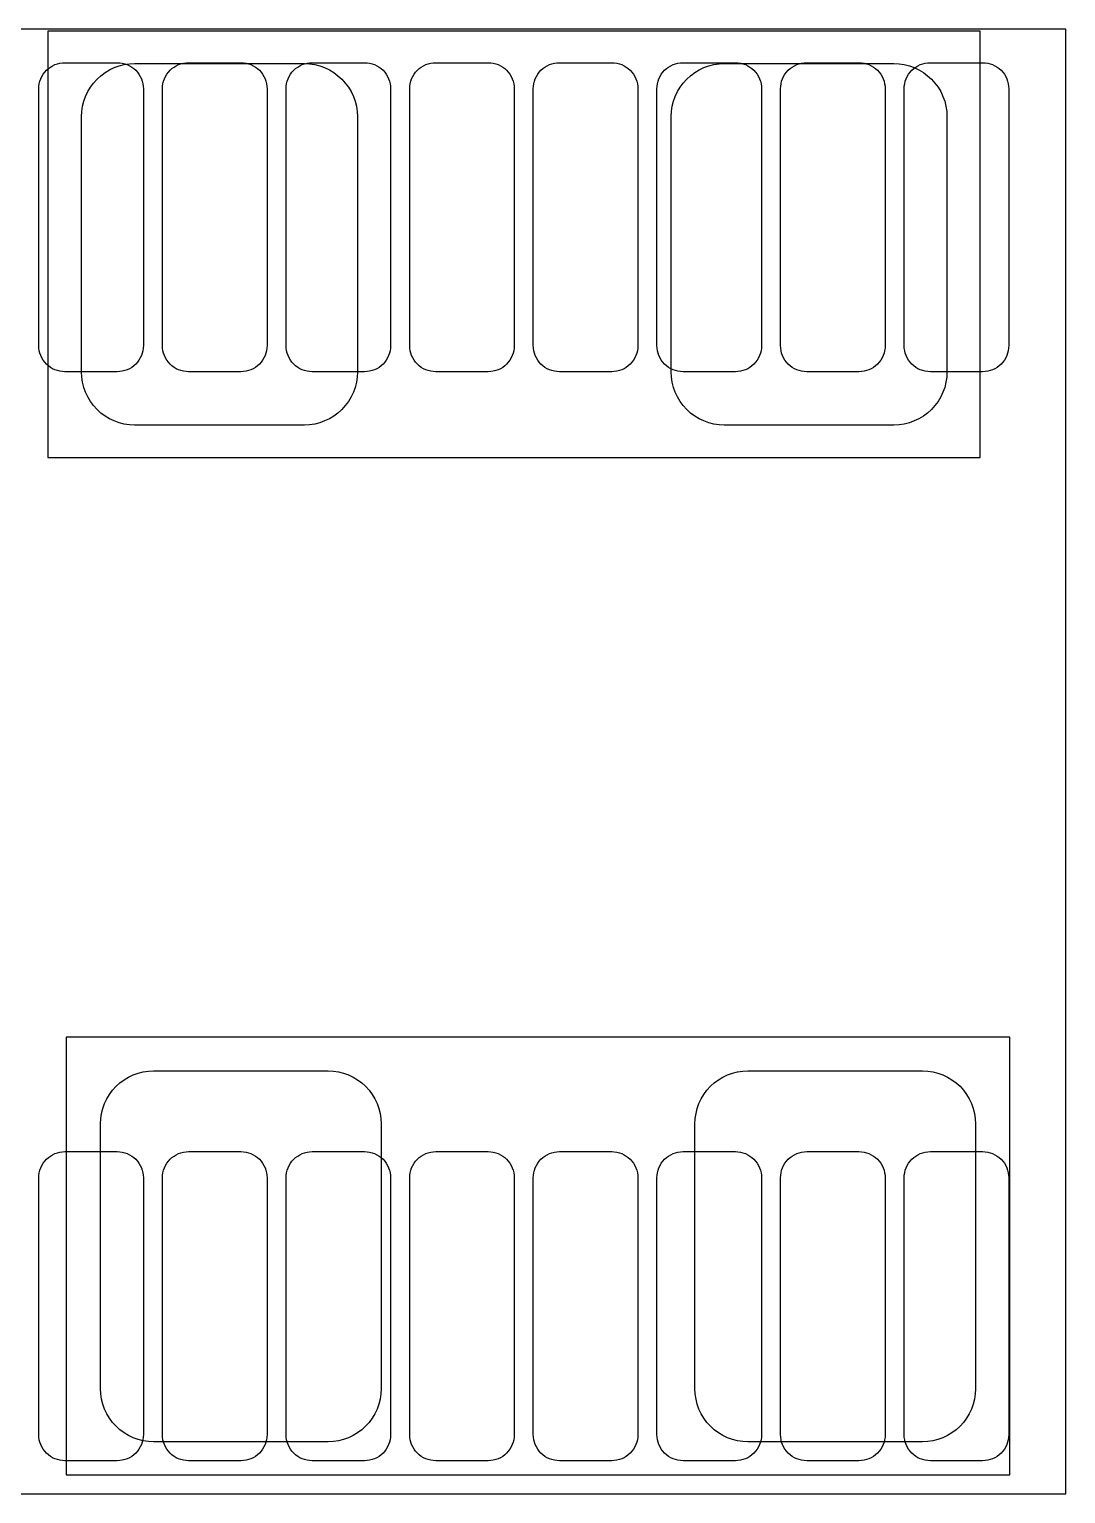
# Model space of a CAD drawing. Extents: x 0 to 143, y 0 to 190.
# Drawn here: x 90.08 to 95.52, y 41.47 to 49.17 of the extents above; entities that cross this region are included whole.
import ezdxf

# ---------------------------------------------------------------- set-up
doc = ezdxf.new("R2010")
doc.units = 0

msp = doc.modelspace()

# ---------------------------------------------------------------- linework, layer by layer
at = {"layer": 'Layer 1', "color": 7}
for points in [[(95.52432, 49.17146), (88.52408, 49.17146)], [(90.17254, 49.1613), (90.17254, 46.92102)], [(95.07474, 49.1613), (90.17254, 49.1613)], [(95.07474, 46.92102), (95.07474, 49.1613)], [(95.52432, 41.47272), (95.52432, 49.17146)], [(90.17254, 46.92102), (95.07474, 46.92102)], [(95.22968, 43.87302), (90.26906, 43.87302)], [(90.26906, 43.87302), (90.26906, 41.57178)], [(95.22968, 41.57178), (95.22968, 43.87302)], [(90.26906, 41.57178), (95.22968, 41.57178)], [(88.52408, 41.47272), (95.52432, 41.47272)]]:
    msp.add_lwpolyline(points, dxfattribs=at)
at = {"layer": 'Layer 1', "color": 16}
for points in [[(90.551, 48.995438), (90.564208, 48.993406), (90.577416, 48.990104), (90.590116, 48.985532), (90.602308, 48.97969), (90.613992, 48.972832), (90.62466, 48.964704), (90.63482, 48.955814), (90.64371, 48.945654), (90.651838, 48.934986), (90.658696, 48.923302), (90.664538, 48.91111), (90.66911, 48.89841), (90.672412, 48.885202), (90.674444, 48.871994), (90.674952, 48.858532), (90.674952, 47.508522), (90.674444, 47.49506), (90.672412, 47.481598), (90.66911, 47.468644), (90.664538, 47.455944), (90.658696, 47.443752), (90.651838, 47.432068), (90.64371, 47.421146), (90.63482, 47.41124), (90.62466, 47.402096), (90.613992, 47.394222), (90.602308, 47.38711), (90.590116, 47.381522), (90.577416, 47.37695), (90.564208, 47.373648), (90.551, 47.371616), (90.537538, 47.371108), (90.262456, 47.371108), (90.248994, 47.371616), (90.235786, 47.373648), (90.222578, 47.37695), (90.209878, 47.381522), (90.197686, 47.38711), (90.186002, 47.394222), (90.175334, 47.402096), (90.165174, 47.41124), (90.156284, 47.421146), (90.148156, 47.432068), (90.141298, 47.443752), (90.135456, 47.455944), (90.130884, 47.468644), (90.127582, 47.481598), (90.12555, 47.49506), (90.125042, 47.508522), (90.125042, 48.858532), (90.12555, 48.871994), (90.127582, 48.885202), (90.130884, 48.89841), (90.135456, 48.91111), (90.141298, 48.923302), (90.148156, 48.934986), (90.156284, 48.945654), (90.165174, 48.955814), (90.175334, 48.964704), (90.186002, 48.972832), (90.197686, 48.97969), (90.209878, 48.985532), (90.222578, 48.990104), (90.235786, 48.993406), (90.248994, 48.995438), (90.262456, 48.995946), (90.537538, 48.995946), (90.551, 48.995438)], [(91.200986, 48.995438), (91.214448, 48.993406), (91.227402, 48.990104), (91.240102, 48.985532), (91.252294, 48.97969), (91.263978, 48.972832), (91.274646, 48.964704), (91.284806, 48.955814), (91.293696, 48.945654), (91.301824, 48.934986), (91.308682, 48.923302), (91.314524, 48.91111), (91.319096, 48.89841), (91.322398, 48.885202), (91.32443, 48.871994), (91.324938, 48.858532), (91.324938, 47.508522), (91.32443, 47.49506), (91.322398, 47.481598), (91.319096, 47.468644), (91.314524, 47.455944), (91.308682, 47.443752), (91.301824, 47.432068), (91.293696, 47.421146), (91.284806, 47.41124), (91.274646, 47.402096), (91.263978, 47.394222), (91.252294, 47.38711), (91.240102, 47.381522), (91.227402, 47.37695), (91.214448, 47.373648), (91.200986, 47.371616), (91.187524, 47.371108), (90.912442, 47.371108), (90.89898, 47.371616), (90.885772, 47.373648), (90.872564, 47.37695), (90.859864, 47.381522), (90.847672, 47.38711), (90.835988, 47.394222), (90.82532, 47.402096), (90.81516, 47.41124), (90.80627, 47.421146), (90.798142, 47.432068), (90.791284, 47.443752), (90.785442, 47.455944), (90.78087, 47.468644), (90.777568, 47.481598), (90.775536, 47.49506), (90.775028, 47.508522), (90.775028, 48.858532), (90.775536, 48.871994), (90.777568, 48.885202), (90.78087, 48.89841), (90.785442, 48.91111), (90.791284, 48.923302), (90.798142, 48.934986), (90.80627, 48.945654), (90.81516, 48.955814), (90.82532, 48.964704), (90.835988, 48.972832), (90.847672, 48.97969), (90.859864, 48.985532), (90.872564, 48.990104), (90.885772, 48.993406), (90.89898, 48.995438), (90.912442, 48.995946), (91.187524, 48.995946), (91.200986, 48.995438)], [(91.850972, 48.995438), (91.864434, 48.993406), (91.877388, 48.990104), (91.890088, 48.985532), (91.90228, 48.97969), (91.913964, 48.972832), (91.924632, 48.964704), (91.934792, 48.955814), (91.943682, 48.945654), (91.95181, 48.934986), (91.958668, 48.923302), (91.96451, 48.91111), (91.969082, 48.89841), (91.972384, 48.885202), (91.974416, 48.871994), (91.974924, 48.858532), (91.974924, 47.508522), (91.974416, 47.49506), (91.972384, 47.481598), (91.969082, 47.468644), (91.96451, 47.455944), (91.958668, 47.443752), (91.95181, 47.432068), (91.943682, 47.421146), (91.934792, 47.41124), (91.924632, 47.402096), (91.913964, 47.394222), (91.90228, 47.38711), (91.890088, 47.381522), (91.877388, 47.37695), (91.864434, 47.373648), (91.850972, 47.371616), (91.83751, 47.371108), (91.562428, 47.371108), (91.548966, 47.371616), (91.535758, 47.373648), (91.52255, 47.37695), (91.50985, 47.381522), (91.497658, 47.38711), (91.486228, 47.394222), (91.475306, 47.402096), (91.4654, 47.41124), (91.456256, 47.421146), (91.448128, 47.432068), (91.44127, 47.443752), (91.435428, 47.455944), (91.430856, 47.468644), (91.427554, 47.481598), (91.425776, 47.49506), (91.425014, 47.508522), (91.425014, 48.858532), (91.425776, 48.871994), (91.427554, 48.885202), (91.430856, 48.89841), (91.435428, 48.91111), (91.44127, 48.923302), (91.448128, 48.934986), (91.456256, 48.945654), (91.4654, 48.955814), (91.475306, 48.964704), (91.486228, 48.972832), (91.497658, 48.97969), (91.50985, 48.985532), (91.52255, 48.990104), (91.535758, 48.993406), (91.548966, 48.995438), (91.562428, 48.995946), (91.83751, 48.995946), (91.850972, 48.995438)], [(92.500958, 48.995438), (92.51442, 48.993406), (92.527374, 48.990104), (92.540074, 48.985532), (92.552266, 48.97969), (92.56395, 48.972832), (92.574618, 48.964704), (92.584778, 48.955814), (92.593668, 48.945654), (92.601796, 48.934986), (92.608654, 48.923302), (92.614496, 48.91111), (92.619068, 48.89841), (92.62237, 48.885202), (92.624402, 48.871994), (92.62491, 48.858532), (92.62491, 47.508522), (92.624402, 47.49506), (92.62237, 47.481598), (92.619068, 47.468644), (92.614496, 47.455944), (92.608654, 47.443752), (92.601796, 47.432068), (92.593668, 47.421146), (92.584778, 47.41124), (92.574618, 47.402096), (92.56395, 47.394222), (92.552266, 47.38711), (92.540074, 47.381522), (92.527374, 47.37695), (92.51442, 47.373648), (92.500958, 47.371616), (92.487496, 47.371108), (92.212414, 47.371108), (92.198952, 47.371616), (92.185744, 47.373648), (92.172536, 47.37695), (92.159836, 47.381522), (92.147644, 47.38711), (92.136214, 47.394222), (92.125292, 47.402096), (92.115386, 47.41124), (92.106242, 47.421146), (92.098114, 47.432068), (92.091256, 47.443752), (92.085414, 47.455944), (92.080842, 47.468644), (92.07754, 47.481598), (92.075762, 47.49506), (92.075, 47.508522), (92.075, 48.858532), (92.075762, 48.871994), (92.07754, 48.885202), (92.080842, 48.89841), (92.085414, 48.91111), (92.091256, 48.923302), (92.098114, 48.934986), (92.106242, 48.945654), (92.115386, 48.955814), (92.125292, 48.964704), (92.136214, 48.972832), (92.147644, 48.97969), (92.159836, 48.985532), (92.172536, 48.990104), (92.185744, 48.993406), (92.198952, 48.995438), (92.212414, 48.995946), (92.487496, 48.995946), (92.500958, 48.995438)], [(93.150944, 48.995438), (93.164406, 48.993406), (93.17736, 48.990104), (93.19006, 48.985532), (93.202252, 48.97969), (93.213936, 48.972832), (93.224604, 48.964704), (93.234764, 48.955814), (93.243908, 48.945654), (93.251782, 48.934986), (93.25864, 48.923302), (93.264482, 48.91111), (93.269054, 48.89841), (93.272356, 48.885202), (93.274388, 48.871994), (93.274896, 48.858532), (93.274896, 47.508522), (93.274388, 47.49506), (93.272356, 47.481598), (93.269054, 47.468644), (93.264482, 47.455944), (93.25864, 47.443752), (93.251782, 47.432068), (93.243908, 47.421146), (93.234764, 47.41124), (93.224604, 47.402096), (93.213936, 47.394222), (93.202252, 47.38711), (93.19006, 47.381522), (93.17736, 47.37695), (93.164406, 47.373648), (93.150944, 47.371616), (93.137482, 47.371108), (92.8624, 47.371108), (92.848938, 47.371616), (92.83573, 47.373648), (92.822522, 47.37695), (92.809822, 47.381522), (92.79763, 47.38711), (92.7862, 47.394222), (92.775278, 47.402096), (92.765372, 47.41124), (92.756228, 47.421146), (92.7481, 47.432068), (92.741242, 47.443752), (92.7354, 47.455944), (92.730828, 47.468644), (92.727526, 47.481598), (92.725748, 47.49506), (92.724986, 47.508522), (92.724986, 48.858532), (92.725748, 48.871994), (92.727526, 48.885202), (92.730828, 48.89841), (92.7354, 48.91111), (92.741242, 48.923302), (92.7481, 48.934986), (92.756228, 48.945654), (92.765372, 48.955814), (92.775278, 48.964704), (92.7862, 48.972832), (92.79763, 48.97969), (92.809822, 48.985532), (92.822522, 48.990104), (92.83573, 48.993406), (92.848938, 48.995438), (92.8624, 48.995946), (93.137482, 48.995946), (93.150944, 48.995438)], [(93.80093, 48.995438), (93.814392, 48.993406), (93.827346, 48.990104), (93.840046, 48.985532), (93.852238, 48.97969), (93.863922, 48.972832), (93.874844, 48.964704), (93.88475, 48.955814), (93.893894, 48.945654), (93.901768, 48.934986), (93.90888, 48.923302), (93.914468, 48.91111), (93.91904, 48.89841), (93.922342, 48.885202), (93.924374, 48.871994), (93.924882, 48.858532), (93.924882, 47.508522), (93.924374, 47.49506), (93.922342, 47.481598), (93.91904, 47.468644), (93.914468, 47.455944), (93.90888, 47.443752), (93.901768, 47.432068), (93.893894, 47.421146), (93.88475, 47.41124), (93.874844, 47.402096), (93.863922, 47.394222), (93.852238, 47.38711), (93.840046, 47.381522), (93.827346, 47.37695), (93.814392, 47.373648), (93.80093, 47.371616), (93.787468, 47.371108), (93.512386, 47.371108), (93.498924, 47.371616), (93.485716, 47.373648), (93.472508, 47.37695), (93.459808, 47.381522), (93.447616, 47.38711), (93.436186, 47.394222), (93.425264, 47.402096), (93.415358, 47.41124), (93.406214, 47.421146), (93.398086, 47.432068), (93.391228, 47.443752), (93.385386, 47.455944), (93.380814, 47.468644), (93.377766, 47.481598), (93.375734, 47.49506), (93.374972, 47.508522), (93.374972, 48.858532), (93.375734, 48.871994), (93.377766, 48.885202), (93.380814, 48.89841), (93.385386, 48.91111), (93.391228, 48.923302), (93.398086, 48.934986), (93.406214, 48.945654), (93.415358, 48.955814), (93.425264, 48.964704), (93.436186, 48.972832), (93.447616, 48.97969), (93.459808, 48.985532), (93.472508, 48.990104), (93.485716, 48.993406), (93.498924, 48.995438), (93.512386, 48.995946), (93.787468, 48.995946), (93.80093, 48.995438)], [(94.450916, 48.995438), (94.464378, 48.993406), (94.477332, 48.990104), (94.490032, 48.985532), (94.502224, 48.97969), (94.513908, 48.972832), (94.52483, 48.964704), (94.534736, 48.955814), (94.54388, 48.945654), (94.551754, 48.934986), (94.558866, 48.923302), (94.564454, 48.91111), (94.569026, 48.89841), (94.572328, 48.885202), (94.57436, 48.871994), (94.575122, 48.858532), (94.575122, 47.508522), (94.57436, 47.49506), (94.572328, 47.481598), (94.569026, 47.468644), (94.564454, 47.455944), (94.558866, 47.443752), (94.551754, 47.432068), (94.54388, 47.421146), (94.534736, 47.41124), (94.52483, 47.402096), (94.513908, 47.394222), (94.502224, 47.38711), (94.490032, 47.381522), (94.477332, 47.37695), (94.464378, 47.373648), (94.450916, 47.371616), (94.437454, 47.371108), (94.162626, 47.371108), (94.14891, 47.371616), (94.135702, 47.373648), (94.122494, 47.37695), (94.109794, 47.381522), (94.097602, 47.38711), (94.086172, 47.394222), (94.07525, 47.402096), (94.065344, 47.41124), (94.0562, 47.421146), (94.048072, 47.432068), (94.041214, 47.443752), (94.035372, 47.455944), (94.0308, 47.468644), (94.027752, 47.481598), (94.02572, 47.49506), (94.024958, 47.508522), (94.024958, 48.858532), (94.02572, 48.871994), (94.027752, 48.885202), (94.0308, 48.89841), (94.035372, 48.91111), (94.041214, 48.923302), (94.048072, 48.934986), (94.0562, 48.945654), (94.065344, 48.955814), (94.07525, 48.964704), (94.086172, 48.972832), (94.097602, 48.97969), (94.109794, 48.985532), (94.122494, 48.990104), (94.135702, 48.993406), (94.14891, 48.995438), (94.162626, 48.995946), (94.437454, 48.995946), (94.450916, 48.995438)], [(95.100902, 48.995438), (95.114364, 48.993406), (95.127318, 48.990104), (95.140018, 48.985532), (95.15221, 48.97969), (95.163894, 48.972832), (95.174816, 48.964704), (95.184722, 48.955814), (95.193866, 48.945654), (95.20174, 48.934986), (95.208852, 48.923302), (95.21444, 48.91111), (95.219012, 48.89841), (95.222314, 48.885202), (95.224346, 48.871994), (95.225108, 48.858532), (95.225108, 47.508522), (95.224346, 47.49506), (95.222314, 47.481598), (95.219012, 47.468644), (95.21444, 47.455944), (95.208852, 47.443752), (95.20174, 47.432068), (95.193866, 47.421146), (95.184722, 47.41124), (95.174816, 47.402096), (95.163894, 47.394222), (95.15221, 47.38711), (95.140018, 47.381522), (95.127318, 47.37695), (95.114364, 47.373648), (95.100902, 47.371616), (95.08744, 47.371108), (94.812612, 47.371108), (94.79915, 47.371616), (94.785688, 47.373648), (94.77248, 47.37695), (94.75978, 47.381522), (94.747588, 47.38711), (94.736158, 47.394222), (94.725236, 47.402096), (94.71533, 47.41124), (94.706186, 47.421146), (94.698058, 47.432068), (94.6912, 47.443752), (94.685358, 47.455944), (94.68104, 47.468644), (94.677738, 47.481598), (94.675706, 47.49506), (94.674944, 47.508522), (94.674944, 48.858532), (94.675706, 48.871994), (94.677738, 48.885202), (94.68104, 48.89841), (94.685358, 48.91111), (94.6912, 48.923302), (94.698058, 48.934986), (94.706186, 48.945654), (94.71533, 48.955814), (94.725236, 48.964704), (94.736158, 48.972832), (94.747588, 48.97969), (94.75978, 48.985532), (94.77248, 48.990104), (94.785688, 48.993406), (94.79915, 48.995438), (94.812612, 48.995946), (95.08744, 48.995946), (95.100902, 48.995438)], [(90.551, 43.270278), (90.564208, 43.268246), (90.577416, 43.265198), (90.590116, 43.260626), (90.602308, 43.254784), (90.613992, 43.247926), (90.62466, 43.239798), (90.63482, 43.230654), (90.64371, 43.220748), (90.651838, 43.209826), (90.658696, 43.198396), (90.664538, 43.186204), (90.66911, 43.173504), (90.672412, 43.160296), (90.674444, 43.147088), (90.674952, 43.133626), (90.674952, 41.783616), (90.674444, 41.7699), (90.672412, 41.756692), (90.66911, 41.743484), (90.664538, 41.730784), (90.658696, 41.718592), (90.651838, 41.707162), (90.64371, 41.69624), (90.63482, 41.686334), (90.62466, 41.67719), (90.613992, 41.669062), (90.602308, 41.662204), (90.590116, 41.656362), (90.577416, 41.652044), (90.564208, 41.648742), (90.551, 41.64671), (90.537538, 41.645948), (90.262456, 41.645948), (90.248994, 41.64671), (90.235786, 41.648742), (90.222578, 41.652044), (90.209878, 41.656362), (90.197686, 41.662204), (90.186002, 41.669062), (90.175334, 41.67719), (90.165174, 41.686334), (90.156284, 41.69624), (90.148156, 41.707162), (90.141298, 41.718592), (90.135456, 41.730784), (90.130884, 41.743484), (90.127582, 41.756692), (90.12555, 41.7699), (90.125042, 41.783616), (90.125042, 43.133626), (90.12555, 43.147088), (90.127582, 43.160296), (90.130884, 43.173504), (90.135456, 43.186204), (90.141298, 43.198396), (90.148156, 43.209826), (90.156284, 43.220748), (90.165174, 43.230654), (90.175334, 43.239798), (90.186002, 43.247926), (90.197686, 43.254784), (90.209878, 43.260626), (90.222578, 43.265198), (90.235786, 43.268246), (90.248994, 43.270278), (90.262456, 43.27104), (90.537538, 43.27104), (90.551, 43.270278)], [(91.200986, 43.270278), (91.214448, 43.268246), (91.227402, 43.265198), (91.240102, 43.260626), (91.252294, 43.254784), (91.263978, 43.247926), (91.274646, 43.239798), (91.284806, 43.230654), (91.293696, 43.220748), (91.301824, 43.209826), (91.308682, 43.198396), (91.314524, 43.186204), (91.319096, 43.173504), (91.322398, 43.160296), (91.32443, 43.147088), (91.324938, 43.133626), (91.324938, 41.783616), (91.32443, 41.7699), (91.322398, 41.756692), (91.319096, 41.743484), (91.314524, 41.730784), (91.308682, 41.718592), (91.301824, 41.707162), (91.293696, 41.69624), (91.284806, 41.686334), (91.274646, 41.67719), (91.263978, 41.669062), (91.252294, 41.662204), (91.240102, 41.656362), (91.227402, 41.652044), (91.214448, 41.648742), (91.200986, 41.64671), (91.187524, 41.645948), (90.912442, 41.645948), (90.89898, 41.64671), (90.885772, 41.648742), (90.872564, 41.652044), (90.859864, 41.656362), (90.847672, 41.662204), (90.835988, 41.669062), (90.82532, 41.67719), (90.81516, 41.686334), (90.80627, 41.69624), (90.798142, 41.707162), (90.791284, 41.718592), (90.785442, 41.730784), (90.78087, 41.743484), (90.777568, 41.756692), (90.775536, 41.7699), (90.775028, 41.783616), (90.775028, 43.133626), (90.775536, 43.147088), (90.777568, 43.160296), (90.78087, 43.173504), (90.785442, 43.186204), (90.791284, 43.198396), (90.798142, 43.209826), (90.80627, 43.220748), (90.81516, 43.230654), (90.82532, 43.239798), (90.835988, 43.247926), (90.847672, 43.254784), (90.859864, 43.260626), (90.872564, 43.265198), (90.885772, 43.268246), (90.89898, 43.270278), (90.912442, 43.27104), (91.187524, 43.27104), (91.200986, 43.270278)], [(91.850972, 43.270278), (91.864434, 43.268246), (91.877388, 43.265198), (91.890088, 43.260626), (91.90228, 43.254784), (91.913964, 43.247926), (91.924632, 43.239798), (91.934792, 43.230654), (91.943682, 43.220748), (91.95181, 43.209826), (91.958668, 43.198396), (91.96451, 43.186204), (91.969082, 43.173504), (91.972384, 43.160296), (91.974416, 43.147088), (91.974924, 43.133626), (91.974924, 41.783616), (91.974416, 41.7699), (91.972384, 41.756692), (91.969082, 41.743484), (91.96451, 41.730784), (91.958668, 41.718592), (91.95181, 41.707162), (91.943682, 41.69624), (91.934792, 41.686334), (91.924632, 41.67719), (91.913964, 41.669062), (91.90228, 41.662204), (91.890088, 41.656362), (91.877388, 41.652044), (91.864434, 41.648742), (91.850972, 41.64671), (91.83751, 41.645948), (91.562428, 41.645948), (91.548966, 41.64671), (91.535758, 41.648742), (91.52255, 41.652044), (91.50985, 41.656362), (91.497658, 41.662204), (91.486228, 41.669062), (91.475306, 41.67719), (91.4654, 41.686334), (91.456256, 41.69624), (91.448128, 41.707162), (91.44127, 41.718592), (91.435428, 41.730784), (91.430856, 41.743484), (91.427554, 41.756692), (91.425776, 41.7699), (91.425014, 41.783616), (91.425014, 43.133626), (91.425776, 43.147088), (91.427554, 43.160296), (91.430856, 43.173504), (91.435428, 43.186204), (91.44127, 43.198396), (91.448128, 43.209826), (91.456256, 43.220748), (91.4654, 43.230654), (91.475306, 43.239798), (91.486228, 43.247926), (91.497658, 43.254784), (91.50985, 43.260626), (91.52255, 43.265198), (91.535758, 43.268246), (91.548966, 43.270278), (91.562428, 43.27104), (91.83751, 43.27104), (91.850972, 43.270278)], [(92.500958, 43.270278), (92.51442, 43.268246), (92.527374, 43.265198), (92.540074, 43.260626), (92.552266, 43.254784), (92.56395, 43.247926), (92.574618, 43.239798), (92.584778, 43.230654), (92.593668, 43.220748), (92.601796, 43.209826), (92.608654, 43.198396), (92.614496, 43.186204), (92.619068, 43.173504), (92.62237, 43.160296), (92.624402, 43.147088), (92.62491, 43.133626), (92.62491, 41.783616), (92.624402, 41.7699), (92.62237, 41.756692), (92.619068, 41.743484), (92.614496, 41.730784), (92.608654, 41.718592), (92.601796, 41.707162), (92.593668, 41.69624), (92.584778, 41.686334), (92.574618, 41.67719), (92.56395, 41.669062), (92.552266, 41.662204), (92.540074, 41.656362), (92.527374, 41.652044), (92.51442, 41.648742), (92.500958, 41.64671), (92.487496, 41.645948), (92.212414, 41.645948), (92.198952, 41.64671), (92.185744, 41.648742), (92.172536, 41.652044), (92.159836, 41.656362), (92.147644, 41.662204), (92.136214, 41.669062), (92.125292, 41.67719), (92.115386, 41.686334), (92.106242, 41.69624), (92.098114, 41.707162), (92.091256, 41.718592), (92.085414, 41.730784), (92.080842, 41.743484), (92.07754, 41.756692), (92.075762, 41.7699), (92.075, 41.783616), (92.075, 43.133626), (92.075762, 43.147088), (92.07754, 43.160296), (92.080842, 43.173504), (92.085414, 43.186204), (92.091256, 43.198396), (92.098114, 43.209826), (92.106242, 43.220748), (92.115386, 43.230654), (92.125292, 43.239798), (92.136214, 43.247926), (92.147644, 43.254784), (92.159836, 43.260626), (92.172536, 43.265198), (92.185744, 43.268246), (92.198952, 43.270278), (92.212414, 43.27104), (92.487496, 43.27104), (92.500958, 43.270278)], [(93.150944, 43.270278), (93.164406, 43.268246), (93.17736, 43.265198), (93.19006, 43.260626), (93.202252, 43.254784), (93.213936, 43.247926), (93.224604, 43.239798), (93.234764, 43.230654), (93.243908, 43.220748), (93.251782, 43.209826), (93.25864, 43.198396), (93.264482, 43.186204), (93.269054, 43.173504), (93.272356, 43.160296), (93.274388, 43.147088), (93.274896, 43.133626), (93.274896, 41.783616), (93.274388, 41.7699), (93.272356, 41.756692), (93.269054, 41.743484), (93.264482, 41.730784), (93.25864, 41.718592), (93.251782, 41.707162), (93.243908, 41.69624), (93.234764, 41.686334), (93.224604, 41.67719), (93.213936, 41.669062), (93.202252, 41.662204), (93.19006, 41.656362), (93.17736, 41.652044), (93.164406, 41.648742), (93.150944, 41.64671), (93.137482, 41.645948), (92.8624, 41.645948), (92.848938, 41.64671), (92.83573, 41.648742), (92.822522, 41.652044), (92.809822, 41.656362), (92.79763, 41.662204), (92.7862, 41.669062), (92.775278, 41.67719), (92.765372, 41.686334), (92.756228, 41.69624), (92.7481, 41.707162), (92.741242, 41.718592), (92.7354, 41.730784), (92.730828, 41.743484), (92.727526, 41.756692), (92.725748, 41.7699), (92.724986, 41.783616), (92.724986, 43.133626), (92.725748, 43.147088), (92.727526, 43.160296), (92.730828, 43.173504), (92.7354, 43.186204), (92.741242, 43.198396), (92.7481, 43.209826), (92.756228, 43.220748), (92.765372, 43.230654), (92.775278, 43.239798), (92.7862, 43.247926), (92.79763, 43.254784), (92.809822, 43.260626), (92.822522, 43.265198), (92.83573, 43.268246), (92.848938, 43.270278), (92.8624, 43.27104), (93.137482, 43.27104), (93.150944, 43.270278)], [(93.80093, 43.270278), (93.814392, 43.268246), (93.827346, 43.265198), (93.840046, 43.260626), (93.852238, 43.254784), (93.863922, 43.247926), (93.874844, 43.239798), (93.88475, 43.230654), (93.893894, 43.220748), (93.901768, 43.209826), (93.90888, 43.198396), (93.914468, 43.186204), (93.91904, 43.173504), (93.922342, 43.160296), (93.924374, 43.147088), (93.924882, 43.133626), (93.924882, 41.783616), (93.924374, 41.7699), (93.922342, 41.756692), (93.91904, 41.743484), (93.914468, 41.730784), (93.90888, 41.718592), (93.901768, 41.707162), (93.893894, 41.69624), (93.88475, 41.686334), (93.874844, 41.67719), (93.863922, 41.669062), (93.852238, 41.662204), (93.840046, 41.656362), (93.827346, 41.652044), (93.814392, 41.648742), (93.80093, 41.64671), (93.787468, 41.645948), (93.512386, 41.645948), (93.498924, 41.64671), (93.485716, 41.648742), (93.472508, 41.652044), (93.459808, 41.656362), (93.447616, 41.662204), (93.436186, 41.669062), (93.425264, 41.67719), (93.415358, 41.686334), (93.406214, 41.69624), (93.398086, 41.707162), (93.391228, 41.718592), (93.385386, 41.730784), (93.380814, 41.743484), (93.377766, 41.756692), (93.375734, 41.7699), (93.374972, 41.783616), (93.374972, 43.133626), (93.375734, 43.147088), (93.377766, 43.160296), (93.380814, 43.173504), (93.385386, 43.186204), (93.391228, 43.198396), (93.398086, 43.209826), (93.406214, 43.220748), (93.415358, 43.230654), (93.425264, 43.239798), (93.436186, 43.247926), (93.447616, 43.254784), (93.459808, 43.260626), (93.472508, 43.265198), (93.485716, 43.268246), (93.498924, 43.270278), (93.512386, 43.27104), (93.787468, 43.27104), (93.80093, 43.270278)], [(94.450916, 43.270278), (94.464378, 43.268246), (94.477332, 43.265198), (94.490032, 43.260626), (94.502224, 43.254784), (94.513908, 43.247926), (94.52483, 43.239798), (94.534736, 43.230654), (94.54388, 43.220748), (94.551754, 43.209826), (94.558866, 43.198396), (94.564454, 43.186204), (94.569026, 43.173504), (94.572328, 43.160296), (94.57436, 43.147088), (94.575122, 43.133626), (94.575122, 41.783616), (94.57436, 41.7699), (94.572328, 41.756692), (94.569026, 41.743484), (94.564454, 41.730784), (94.558866, 41.718592), (94.551754, 41.707162), (94.54388, 41.69624), (94.534736, 41.686334), (94.52483, 41.67719), (94.513908, 41.669062), (94.502224, 41.662204), (94.490032, 41.656362), (94.477332, 41.652044), (94.464378, 41.648742), (94.450916, 41.64671), (94.437454, 41.645948), (94.162626, 41.645948), (94.14891, 41.64671), (94.135702, 41.648742), (94.122494, 41.652044), (94.109794, 41.656362), (94.097602, 41.662204), (94.086172, 41.669062), (94.07525, 41.67719), (94.065344, 41.686334), (94.0562, 41.69624), (94.048072, 41.707162), (94.041214, 41.718592), (94.035372, 41.730784), (94.0308, 41.743484), (94.027752, 41.756692), (94.02572, 41.7699), (94.024958, 41.783616), (94.024958, 43.133626), (94.02572, 43.147088), (94.027752, 43.160296), (94.0308, 43.173504), (94.035372, 43.186204), (94.041214, 43.198396), (94.048072, 43.209826), (94.0562, 43.220748), (94.065344, 43.230654), (94.07525, 43.239798), (94.086172, 43.247926), (94.097602, 43.254784), (94.109794, 43.260626), (94.122494, 43.265198), (94.135702, 43.268246), (94.14891, 43.270278), (94.162626, 43.27104), (94.437454, 43.27104), (94.450916, 43.270278)], [(95.100902, 43.270278), (95.114364, 43.268246), (95.127318, 43.265198), (95.140018, 43.260626), (95.15221, 43.254784), (95.163894, 43.247926), (95.174816, 43.239798), (95.184722, 43.230654), (95.193866, 43.220748), (95.20174, 43.209826), (95.208852, 43.198396), (95.21444, 43.186204), (95.219012, 43.173504), (95.222314, 43.160296), (95.224346, 43.147088), (95.225108, 43.133626), (95.225108, 41.783616), (95.224346, 41.7699), (95.222314, 41.756692), (95.219012, 41.743484), (95.21444, 41.730784), (95.208852, 41.718592), (95.20174, 41.707162), (95.193866, 41.69624), (95.184722, 41.686334), (95.174816, 41.67719), (95.163894, 41.669062), (95.15221, 41.662204), (95.140018, 41.656362), (95.127318, 41.652044), (95.114364, 41.648742), (95.100902, 41.64671), (95.08744, 41.645948), (94.812612, 41.645948), (94.79915, 41.64671), (94.785688, 41.648742), (94.77248, 41.652044), (94.75978, 41.656362), (94.747588, 41.662204), (94.736158, 41.669062), (94.725236, 41.67719), (94.71533, 41.686334), (94.706186, 41.69624), (94.698058, 41.707162), (94.6912, 41.718592), (94.685358, 41.730784), (94.68104, 41.743484), (94.677738, 41.756692), (94.675706, 41.7699), (94.674944, 41.783616), (94.674944, 43.133626), (94.675706, 43.147088), (94.677738, 43.160296), (94.68104, 43.173504), (94.685358, 43.186204), (94.6912, 43.198396), (94.698058, 43.209826), (94.706186, 43.220748), (94.71533, 43.230654), (94.725236, 43.239798), (94.736158, 43.247926), (94.747588, 43.254784), (94.75978, 43.260626), (94.77248, 43.265198), (94.785688, 43.268246), (94.79915, 43.270278), (94.812612, 43.27104), (95.08744, 43.27104), (95.100902, 43.270278)]]:
    msp.add_lwpolyline(points, close=True, dxfattribs=at)
at = {"layer": 'Layer 1', "color": 96}
for points in [[(91.548458, 48.989596), (91.575636, 48.985532), (91.602052, 48.978928), (91.62796, 48.969784), (91.652598, 48.9581), (91.675966, 48.94413), (91.698064, 48.92762), (91.718384, 48.909332), (91.736672, 48.889012), (91.752928, 48.867168), (91.767152, 48.843546), (91.778836, 48.818908), (91.78798, 48.793), (91.794584, 48.766584), (91.798648, 48.739406), (91.799918, 48.712228), (91.799918, 47.369838), (91.798648, 47.342406), (91.794584, 47.315482), (91.78798, 47.288812), (91.778836, 47.263158), (91.767152, 47.23852), (91.752928, 47.214898), (91.736672, 47.193054), (91.718384, 47.172734), (91.698064, 47.154192), (91.675966, 47.137936), (91.652598, 47.123966), (91.62796, 47.112282), (91.602052, 47.102884), (91.575636, 47.09628), (91.548458, 47.09247), (91.52128, 47.090946), (90.628724, 47.090946), (90.601546, 47.09247), (90.574368, 47.09628), (90.547952, 47.102884), (90.522044, 47.112282), (90.497406, 47.123966), (90.474038, 47.137936), (90.45194, 47.154192), (90.43162, 47.172734), (90.413332, 47.193054), (90.397076, 47.214898), (90.382852, 47.23852), (90.371168, 47.263158), (90.362024, 47.288812), (90.35542, 47.315482), (90.351356, 47.342406), (90.350086, 47.369838), (90.350086, 48.712228), (90.351356, 48.739406), (90.35542, 48.766584), (90.362024, 48.793), (90.371168, 48.818908), (90.382852, 48.843546), (90.397076, 48.867168), (90.413332, 48.889012), (90.43162, 48.909332), (90.45194, 48.92762), (90.474038, 48.94413), (90.497406, 48.9581), (90.522044, 48.969784), (90.547952, 48.978928), (90.574368, 48.985532), (90.601546, 48.989596), (90.628724, 48.99112), (91.52128, 48.99112), (91.548458, 48.989596)], [(94.648528, 48.989596), (94.675452, 48.985532), (94.702122, 48.978928), (94.727776, 48.969784), (94.752668, 48.9581), (94.776036, 48.94413), (94.798134, 48.92762), (94.818454, 48.909332), (94.836742, 48.889012), (94.852998, 48.867168), (94.866968, 48.843546), (94.878652, 48.818908), (94.88805, 48.793), (94.894654, 48.766584), (94.898718, 48.739406), (94.899988, 48.712228), (94.899988, 47.369838), (94.898718, 47.342406), (94.894654, 47.315482), (94.88805, 47.288812), (94.878652, 47.263158), (94.866968, 47.23852), (94.852998, 47.214898), (94.836742, 47.193054), (94.818454, 47.172734), (94.798134, 47.154192), (94.776036, 47.137936), (94.752668, 47.123966), (94.727776, 47.112282), (94.702122, 47.102884), (94.675452, 47.09628), (94.648528, 47.09247), (94.621096, 47.090946), (93.728794, 47.090946), (93.701616, 47.09247), (93.674438, 47.09628), (93.648022, 47.102884), (93.622114, 47.112282), (93.597476, 47.123966), (93.573854, 47.137936), (93.55201, 47.154192), (93.53169, 47.172734), (93.513402, 47.193054), (93.496892, 47.214898), (93.482922, 47.23852), (93.471238, 47.263158), (93.462094, 47.288812), (93.455236, 47.315482), (93.451426, 47.342406), (93.449902, 47.369838), (93.449902, 48.712228), (93.451426, 48.739406), (93.455236, 48.766584), (93.462094, 48.793), (93.471238, 48.818908), (93.482922, 48.843546), (93.496892, 48.867168), (93.513402, 48.889012), (93.53169, 48.909332), (93.55201, 48.92762), (93.573854, 48.94413), (93.597476, 48.9581), (93.622114, 48.969784), (93.648022, 48.978928), (93.674438, 48.985532), (93.701616, 48.989596), (93.728794, 48.99112), (94.621096, 48.99112), (94.648528, 48.989596)], [(91.673934, 43.694712), (91.701112, 43.690648), (91.727528, 43.684044), (91.753182, 43.6749), (91.77782, 43.663216), (91.801442, 43.648992), (91.823286, 43.632736), (91.843606, 43.614448), (91.861894, 43.594128), (91.87815, 43.572284), (91.89212, 43.548916), (91.903804, 43.524278), (91.912948, 43.49837), (91.919552, 43.471954), (91.923616, 43.44503), (91.924886, 43.417598), (91.924886, 42.024408), (91.923616, 41.996976), (91.919552, 41.970052), (91.912948, 41.943636), (91.903804, 41.917728), (91.89212, 41.89309), (91.87815, 41.869722), (91.861894, 41.847624), (91.843606, 41.827558), (91.823286, 41.80927), (91.801442, 41.793014), (91.77782, 41.77879), (91.753182, 41.767106), (91.727528, 41.757962), (91.701112, 41.751358), (91.673934, 41.747294), (91.646756, 41.746024), (90.728292, 41.746024), (90.701114, 41.747294), (90.673936, 41.751358), (90.64752, 41.757962), (90.621866, 41.767106), (90.597228, 41.77879), (90.573606, 41.793014), (90.551762, 41.80927), (90.531442, 41.827558), (90.513154, 41.847624), (90.496898, 41.869722), (90.482928, 41.89309), (90.471244, 41.917728), (90.4621, 41.943636), (90.455242, 41.970052), (90.451432, 41.996976), (90.449908, 42.024408), (90.449908, 43.417598), (90.451432, 43.44503), (90.455242, 43.471954), (90.4621, 43.49837), (90.471244, 43.524278), (90.482928, 43.548916), (90.496898, 43.572284), (90.513154, 43.594128), (90.531442, 43.614448), (90.551762, 43.632736), (90.573606, 43.648992), (90.597228, 43.663216), (90.621866, 43.6749), (90.64752, 43.684044), (90.673936, 43.690648), (90.701114, 43.694712), (90.728292, 43.695982), (91.646756, 43.695982), (91.673934, 43.694712)], [(94.798896, 43.694712), (94.826074, 43.690648), (94.85249, 43.684044), (94.878144, 43.6749), (94.902782, 43.663216), (94.926404, 43.648992), (94.948248, 43.632736), (94.968568, 43.614448), (94.986856, 43.594128), (95.003112, 43.572284), (95.017082, 43.548916), (95.028766, 43.524278), (95.03791, 43.49837), (95.044768, 43.471954), (95.048578, 43.44503), (95.050102, 43.417598), (95.050102, 42.024408), (95.048578, 41.996976), (95.044768, 41.970052), (95.03791, 41.943636), (95.028766, 41.917728), (95.017082, 41.89309), (95.003112, 41.869722), (94.986856, 41.847624), (94.968568, 41.827558), (94.948248, 41.80927), (94.926404, 41.793014), (94.902782, 41.77879), (94.878144, 41.767106), (94.85249, 41.757962), (94.826074, 41.751358), (94.798896, 41.747294), (94.771718, 41.746024), (93.853254, 41.746024), (93.826076, 41.747294), (93.798898, 41.751358), (93.772482, 41.757962), (93.746828, 41.767106), (93.72219, 41.77879), (93.698568, 41.793014), (93.676724, 41.80927), (93.656404, 41.827558), (93.638116, 41.847624), (93.62186, 41.869722), (93.60789, 41.89309), (93.596206, 41.917728), (93.587062, 41.943636), (93.580458, 41.970052), (93.576394, 41.996976), (93.575124, 42.024408), (93.575124, 43.417598), (93.576394, 43.44503), (93.580458, 43.471954), (93.587062, 43.49837), (93.596206, 43.524278), (93.60789, 43.548916), (93.62186, 43.572284), (93.638116, 43.594128), (93.656404, 43.614448), (93.676724, 43.632736), (93.698568, 43.648992), (93.72219, 43.663216), (93.746828, 43.6749), (93.772482, 43.684044), (93.798898, 43.690648), (93.826076, 43.694712), (93.853254, 43.695982), (94.771718, 43.695982), (94.798896, 43.694712)]]:
    msp.add_lwpolyline(points, close=True, dxfattribs=at)

doc.saveas('drawing.dxf')
